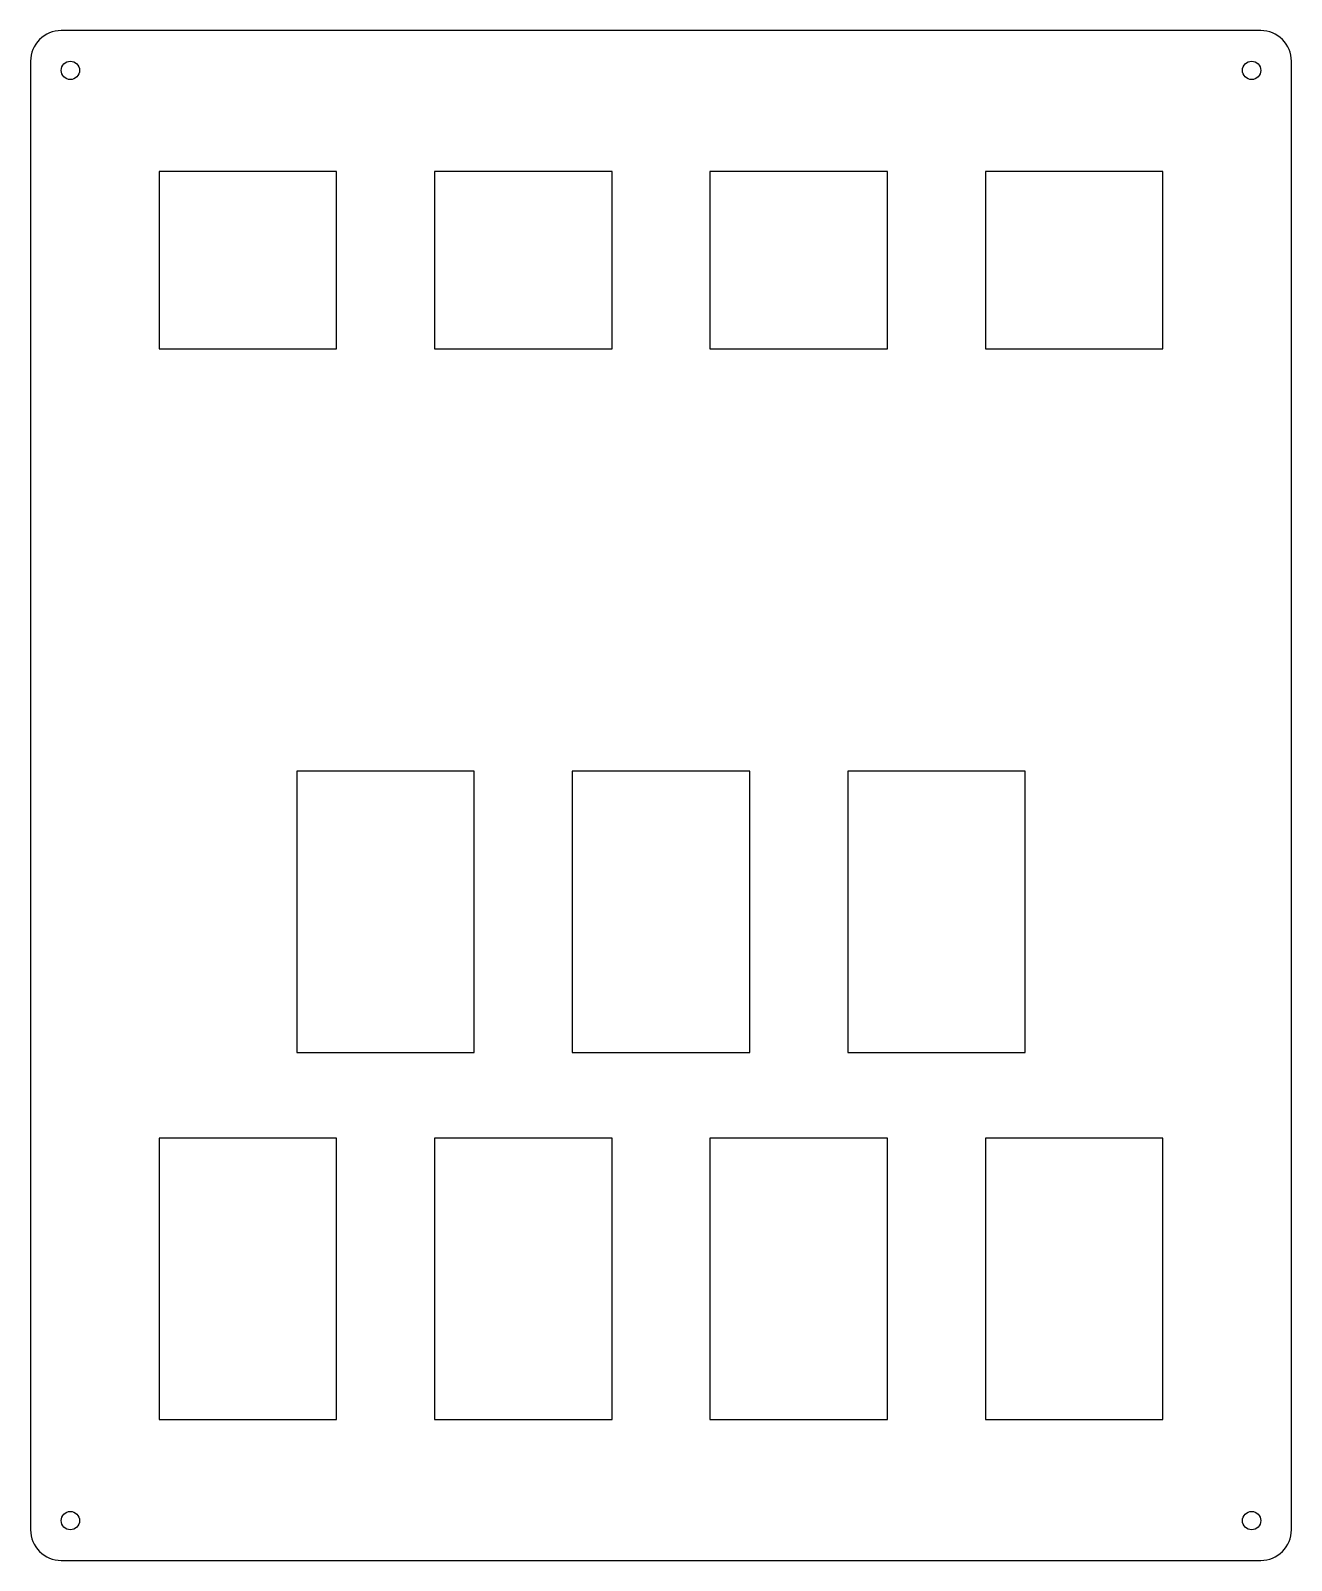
# Model space of a CAD drawing. Header units: millimetres. Extents: x 50 to 256, y 50 to 300.
import ezdxf

# ---------------------------------------------------------------- set-up
doc = ezdxf.new("R2010")
doc.units = ezdxf.units.MM

msp = doc.modelspace()

# ---------------------------------------------------------------- linework, layer by layer
msp.add_lwpolyline([(55, 50), (251, 50, 0.414214), (256, 55), (256, 295, 0.414214), (251, 300), (55, 300, 0.414214), (50, 295), (50, 55, 0.414214)], format="xyb", close=True)
for points in [[(71, 248), (100, 248), (100, 277), (71, 277)], [(93.5, 133), (122.5, 133), (122.5, 179), (93.5, 179)], [(138.5, 133), (167.5, 133), (167.5, 179), (138.5, 179)], [(183.5, 133), (212.5, 133), (212.5, 179), (183.5, 179)], [(71, 73), (100, 73), (100, 119), (71, 119)], [(116, 73), (145, 73), (145, 119), (116, 119)], [(161, 73), (190, 73), (190, 119), (161, 119)], [(206, 73), (235, 73), (235, 119), (206, 119)]]:
    msp.add_lwpolyline(points, close=True)
at = {"elevation": 0}
for points in [[(116, 248), (145, 248), (145, 277), (116, 277)], [(161, 248), (190, 248), (190, 277), (161, 277)], [(206, 248), (235, 248), (235, 277), (206, 277)]]:
    msp.add_lwpolyline(points, close=True, dxfattribs=at)
for centre in [(56.5, 293.5), (249.5, 293.5), (56.5, 56.5), (249.5, 56.5)]:
    msp.add_circle(centre, 1.5)

doc.saveas('drawing.dxf')
